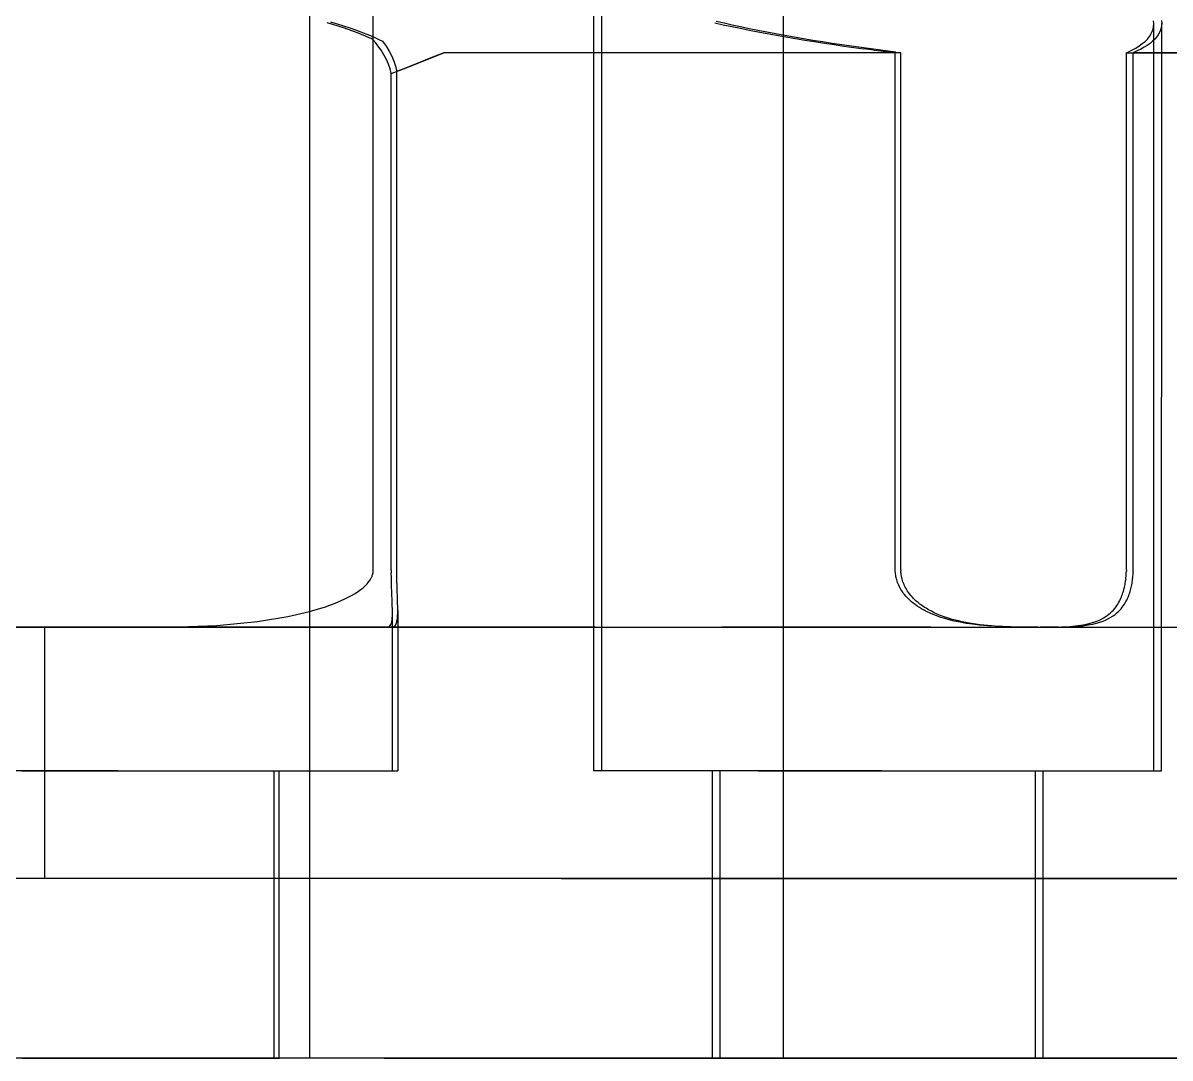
# Model space of a CAD drawing. Header units: millimetres. Extents: x -70 to 246, y -216 to 66.
# Drawn here: x 146.7 to 162.68, y -180 to -165.59 of the extents above; entities that cross this region are included whole.
import ezdxf

# ---------------------------------------------------------------- set-up
doc = ezdxf.new("R2010")
doc.units = ezdxf.units.MM
doc.layers.add('SIDE_YZ', color=7, linetype='Continuous')

msp = doc.modelspace()

# ---------------------------------------------------------------- linework, layer by layer
at = {"layer": 'SIDE_YZ'}
for p, q in [((150.701, -180), (150.701, -158)), ((157.299, -180), (157.299, -158)), ((151.585, -173.2), (151.585, -162.977)), ((154.656, -176), (154.656, -164.924)), ((154.767, -176), (154.766, -164.918)), ((151.021, -165.607), (150.943, -165.584)), ((150.989, -165.57), (151.082, -165.598)), ((151.096, -165.631), (151.021, -165.607)), ((151.082, -165.598), (151.171, -165.625)), ((151.168, -165.654), (151.096, -165.631)), ((151.236, -165.677), (151.168, -165.654)), ((151.171, -165.625), (151.256, -165.653)), ((151.302, -165.701), (151.236, -165.677)), ((151.256, -165.653), (151.336, -165.68)), ((151.336, -165.68), (151.411, -165.708)), ((156.344, -165.584), (156.46, -165.61)), ((156.471, -165.591), (156.359, -165.566)), ((156.46, -165.61), (156.578, -165.635)), ((156.585, -165.617), (156.471, -165.591)), ((156.578, -165.635), (156.698, -165.66)), ((156.701, -165.641), (156.585, -165.617)), ((156.698, -165.66), (156.821, -165.684)), ((156.821, -165.666), (156.701, -165.641)), ((156.942, -165.69), (156.821, -165.666)), ((156.821, -165.684), (156.946, -165.709)), ((157.065, -165.714), (156.942, -165.69)), ((162.435, -165.706), (162.447, -165.67)), ((162.447, -165.67), (162.454, -165.633)), ((162.455, -165.596), (162.452, -165.558)), ((162.454, -165.633), (162.455, -165.596)), ((162.455, -176), (162.455, -165.596)), ((162.55, -165.687), (162.536, -165.719)), ((162.559, -165.654), (162.55, -165.687)), ((162.565, -165.621), (162.559, -165.654)), ((162.562, -165.553), (162.566, -165.587)), ((162.565, -176), (162.566, -165.587)), ((162.566, -165.587), (162.565, -165.621)), ((151.364, -165.724), (151.302, -165.701)), ((151.422, -165.746), (151.364, -165.724)), ((151.411, -165.708), (151.482, -165.735)), ((151.477, -165.769), (151.422, -165.746)), ((151.528, -165.792), (151.477, -165.769)), ((151.482, -165.735), (151.547, -165.762)), ((151.554, -165.803), (151.528, -165.792)), ((151.547, -165.762), (151.608, -165.788)), ((151.579, -165.815), (151.554, -165.803)), ((151.616, -165.859), (151.579, -165.815)), ((151.608, -165.788), (151.663, -165.814)), ((151.663, -165.814), (151.714, -165.84)), ((151.714, -165.84), (151.763, -165.909)), ((156.946, -165.709), (157.073, -165.733)), ((157.191, -165.738), (157.065, -165.714)), ((157.073, -165.733), (157.201, -165.756)), ((157.318, -165.761), (157.191, -165.738)), ((157.201, -165.756), (157.332, -165.779)), ((157.447, -165.784), (157.318, -165.761)), ((157.332, -165.779), (157.464, -165.802)), ((157.577, -165.806), (157.447, -165.784)), ((157.464, -165.802), (157.597, -165.824)), ((157.709, -165.828), (157.577, -165.806)), ((157.597, -165.824), (157.732, -165.846)), ((157.842, -165.849), (157.709, -165.828)), ((157.732, -165.846), (157.868, -165.867)), ((157.976, -165.87), (157.842, -165.849)), ((162.296, -165.874), (162.334, -165.842)), ((162.334, -165.842), (162.367, -165.81)), ((162.367, -165.81), (162.395, -165.776)), ((162.395, -165.776), (162.417, -165.742)), ((162.439, -165.841), (162.404, -165.87)), ((162.417, -165.742), (162.435, -165.706)), ((162.47, -165.812), (162.439, -165.841)), ((162.496, -165.782), (162.47, -165.812)), ((162.518, -165.751), (162.496, -165.782)), ((162.536, -165.719), (162.518, -165.751)), ((151.65, -165.903), (151.616, -165.859)), ((151.695, -165.966), (151.65, -165.903)), ((151.734, -166.03), (151.695, -165.966)), ((151.763, -165.909), (151.806, -165.978)), ((151.806, -165.978), (151.843, -166.048)), ((152.569, -166), (152.386, -166.073)), ((152.406, -166.065), (152.569, -166)), ((158.855, -166), (152.569, -166)), ((158.933, -166), (152.569, -166)), ((157.868, -165.867), (158.004, -165.887)), ((158.111, -165.89), (157.976, -165.87)), ((158.004, -165.887), (158.141, -165.907)), ((158.246, -165.91), (158.111, -165.89)), ((158.141, -165.907), (158.279, -165.927)), ((158.382, -165.929), (158.246, -165.91)), ((158.279, -165.927), (158.417, -165.945)), ((158.518, -165.948), (158.382, -165.929)), ((158.555, -165.963), (158.417, -165.945)), ((158.655, -165.966), (158.518, -165.948)), ((158.555, -165.963), (158.655, -165.976)), ((158.791, -165.983), (158.655, -165.966)), ((158.655, -165.976), (158.755, -165.988)), ((158.755, -165.988), (158.855, -166)), ((158.862, -165.991), (158.791, -165.983)), ((158.855, -173.2), (158.855, -166)), ((158.862, -165.991), (158.933, -166)), ((158.933, -173.2), (158.933, -166)), ((162.074, -166), (162.114, -165.982)), ((162.074, -173.2), (162.074, -166)), ((162.074, -166), (170.723, -166)), ((162.114, -165.982), (162.152, -165.963)), ((162.152, -165.963), (162.205, -165.935)), ((162.225, -165.976), (162.17, -166)), ((170.818, -166), (162.17, -166)), ((162.17, -173.2), (162.17, -166)), ((162.205, -165.935), (162.253, -165.905)), ((162.275, -165.951), (162.225, -165.976)), ((162.253, -165.905), (162.296, -165.874)), ((162.322, -165.925), (162.275, -165.951)), ((162.365, -165.898), (162.322, -165.925)), ((162.404, -165.87), (162.365, -165.898)), ((151.768, -166.095), (151.734, -166.03)), ((151.797, -166.159), (151.768, -166.095)), ((151.819, -166.224), (151.797, -166.159)), ((151.843, -166.048), (151.873, -166.118)), ((151.873, -166.118), (151.896, -166.189)), ((152.203, -166.146), (152.02, -166.218)), ((152.078, -166.195), (152.242, -166.131)), ((152.386, -166.073), (152.203, -166.146)), ((152.242, -166.131), (152.406, -166.065)), ((151.836, -166.289), (151.819, -166.224)), ((151.836, -166.289), (152.02, -166.218)), ((151.836, -173.2), (151.836, -166.289)), ((151.896, -166.189), (151.913, -166.259)), ((151.913, -166.259), (152.078, -166.195)), ((151.913, -173.2), (151.913, -166.259)), ((151.585, -173.203), (151.585, -173.2)), ((151.836, -173.2), (151.836, -173.221)), ((151.913, -173.221), (151.913, -173.2)), ((158.855, -173.213), (158.855, -173.2)), ((158.933, -173.2), (158.934, -173.216)), ((162.074, -173.2), (162.074, -173.218)), ((162.17, -173.211), (162.17, -173.2)), ((151.524, -173.366), (151.532, -173.354)), ((151.532, -173.354), (151.54, -173.342)), ((151.54, -173.342), (151.546, -173.332)), ((151.546, -173.332), (151.551, -173.323)), ((151.551, -173.323), (151.556, -173.314)), ((151.556, -173.314), (151.56, -173.306)), ((151.56, -173.306), (151.563, -173.299)), ((151.563, -173.299), (151.567, -173.292)), ((151.567, -173.292), (151.569, -173.285)), ((151.569, -173.285), (151.571, -173.279)), ((151.571, -173.279), (151.573, -173.273)), ((151.573, -173.273), (151.575, -173.267)), ((151.575, -173.267), (151.577, -173.261)), ((151.577, -173.261), (151.578, -173.255)), ((151.578, -173.255), (151.58, -173.25)), ((151.58, -173.25), (151.581, -173.245)), ((151.581, -173.245), (151.582, -173.24)), ((151.582, -173.235), (151.583, -173.23)), ((151.582, -173.24), (151.582, -173.235)), ((151.583, -173.23), (151.584, -173.226)), ((151.584, -173.221), (151.585, -173.216)), ((151.584, -173.226), (151.584, -173.221)), ((151.585, -173.207), (151.585, -173.203)), ((151.585, -173.211), (151.585, -173.207)), ((151.585, -173.216), (151.585, -173.211)), ((151.836, -173.221), (151.836, -173.242)), ((151.836, -173.266), (151.836, -173.242)), ((151.837, -173.291), (151.836, -173.266)), ((151.837, -173.315), (151.837, -173.291)), ((151.837, -173.34), (151.837, -173.315)), ((151.838, -173.364), (151.837, -173.34)), ((151.913, -173.242), (151.913, -173.221)), ((151.913, -173.265), (151.913, -173.242)), ((151.914, -173.288), (151.913, -173.265)), ((151.914, -173.311), (151.914, -173.288)), ((151.914, -173.333), (151.914, -173.311)), ((151.915, -173.356), (151.914, -173.333)), ((151.915, -173.378), (151.915, -173.356)), ((158.856, -173.225), (158.855, -173.213)), ((158.857, -173.242), (158.856, -173.225)), ((158.859, -173.259), (158.857, -173.242)), ((158.861, -173.276), (158.859, -173.259)), ((158.864, -173.292), (158.861, -173.276)), ((158.867, -173.309), (158.864, -173.292)), ((158.871, -173.326), (158.867, -173.309)), ((158.876, -173.342), (158.871, -173.326)), ((158.881, -173.359), (158.876, -173.342)), ((158.887, -173.377), (158.881, -173.359)), ((158.934, -173.232), (158.934, -173.216)), ((158.936, -173.25), (158.934, -173.232)), ((158.938, -173.27), (158.936, -173.25)), ((158.941, -173.29), (158.938, -173.27)), ((158.945, -173.309), (158.941, -173.29)), ((158.95, -173.329), (158.945, -173.309)), ((158.956, -173.349), (158.95, -173.329)), ((158.962, -173.368), (158.956, -173.349)), ((162.062, -173.368), (162.064, -173.35)), ((162.067, -173.331), (162.064, -173.35)), ((162.067, -173.331), (162.069, -173.312)), ((162.069, -173.312), (162.07, -173.294)), ((162.07, -173.294), (162.072, -173.275)), ((162.072, -173.275), (162.073, -173.256)), ((162.073, -173.237), (162.074, -173.218)), ((162.073, -173.256), (162.073, -173.237)), ((162.157, -173.369), (162.16, -173.349)), ((162.16, -173.349), (162.162, -173.329)), ((162.162, -173.329), (162.165, -173.308)), ((162.165, -173.308), (162.166, -173.29)), ((162.166, -173.29), (162.167, -173.273)), ((162.167, -173.273), (162.168, -173.256)), ((162.168, -173.256), (162.169, -173.239)), ((162.169, -173.239), (162.17, -173.222)), ((162.17, -173.222), (162.17, -173.211)), ((151.331, -173.531), (151.38, -173.498)), ((151.38, -173.498), (151.416, -173.472)), ((151.416, -173.472), (151.443, -173.45)), ((151.443, -173.45), (151.466, -173.429)), ((151.466, -173.429), (151.485, -173.411)), ((151.485, -173.411), (151.5, -173.394)), ((151.5, -173.394), (151.513, -173.379)), ((151.513, -173.379), (151.524, -173.366)), ((151.838, -173.388), (151.838, -173.364)), ((151.839, -173.412), (151.838, -173.388)), ((151.84, -173.435), (151.839, -173.412)), ((151.84, -173.459), (151.84, -173.435)), ((151.841, -173.482), (151.84, -173.459)), ((151.842, -173.505), (151.841, -173.482)), ((151.843, -173.527), (151.842, -173.505)), ((151.916, -173.401), (151.915, -173.378)), ((151.916, -173.423), (151.916, -173.401)), ((151.917, -173.445), (151.916, -173.423)), ((151.917, -173.466), (151.917, -173.445)), ((151.918, -173.488), (151.917, -173.466)), ((151.919, -173.509), (151.918, -173.488)), ((151.919, -173.53), (151.919, -173.509)), ((158.895, -173.397), (158.887, -173.377)), ((158.904, -173.416), (158.895, -173.397)), ((158.913, -173.436), (158.904, -173.416)), ((158.923, -173.455), (158.913, -173.436)), ((158.934, -173.474), (158.923, -173.455)), ((158.946, -173.493), (158.934, -173.474)), ((158.959, -173.511), (158.946, -173.493)), ((158.972, -173.529), (158.959, -173.511)), ((158.969, -173.387), (158.962, -173.368)), ((158.977, -173.406), (158.969, -173.387)), ((158.985, -173.425), (158.977, -173.406)), ((158.995, -173.443), (158.985, -173.425)), ((159.005, -173.462), (158.995, -173.443)), ((159.015, -173.48), (159.005, -173.462)), ((159.027, -173.498), (159.015, -173.48)), ((159.04, -173.517), (159.027, -173.498)), ((159.056, -173.538), (159.04, -173.517)), ((162.02, -173.54), (162.027, -173.52)), ((162.027, -173.52), (162.033, -173.499)), ((162.033, -173.499), (162.039, -173.478)), ((162.039, -173.478), (162.044, -173.458)), ((162.044, -173.458), (162.048, -173.441)), ((162.048, -173.441), (162.052, -173.423)), ((162.052, -173.423), (162.056, -173.405)), ((162.056, -173.405), (162.059, -173.387)), ((162.059, -173.387), (162.062, -173.368)), ((162.121, -173.523), (162.126, -173.504)), ((162.126, -173.504), (162.132, -173.486)), ((162.132, -173.486), (162.137, -173.467)), ((162.137, -173.467), (162.142, -173.448)), ((162.142, -173.448), (162.146, -173.429)), ((162.146, -173.429), (162.15, -173.409)), ((162.15, -173.409), (162.154, -173.389)), ((162.154, -173.389), (162.157, -173.369)), ((150.918, -173.715), (151.076, -173.657)), ((151.076, -173.657), (151.189, -173.607)), ((151.189, -173.607), (151.271, -173.565)), ((151.271, -173.565), (151.331, -173.531)), ((151.844, -173.549), (151.843, -173.527)), ((151.845, -173.571), (151.844, -173.549)), ((151.846, -173.592), (151.845, -173.571)), ((151.846, -173.613), (151.846, -173.592)), ((151.847, -173.634), (151.846, -173.613)), ((151.848, -173.654), (151.847, -173.634)), ((151.849, -173.674), (151.848, -173.654)), ((151.849, -173.693), (151.849, -173.674)), ((151.92, -173.55), (151.919, -173.53)), ((151.921, -173.571), (151.92, -173.55)), ((151.921, -173.59), (151.921, -173.571)), ((151.922, -173.61), (151.921, -173.59)), ((151.923, -173.629), (151.922, -173.61)), ((151.923, -173.648), (151.923, -173.629)), ((151.924, -173.666), (151.923, -173.648)), ((151.924, -173.684), (151.924, -173.666)), ((158.986, -173.547), (158.972, -173.529)), ((159.002, -173.566), (158.986, -173.547)), ((159.021, -173.587), (159.002, -173.566)), ((159.041, -173.607), (159.021, -173.587)), ((159.061, -173.627), (159.041, -173.607)), ((159.073, -173.559), (159.056, -173.538)), ((159.083, -173.646), (159.061, -173.627)), ((159.09, -173.579), (159.073, -173.559)), ((159.105, -173.664), (159.083, -173.646)), ((159.109, -173.599), (159.09, -173.579)), ((159.131, -173.684), (159.105, -173.664)), ((159.128, -173.618), (159.109, -173.599)), ((159.148, -173.637), (159.128, -173.618)), ((159.172, -173.657), (159.148, -173.637)), ((159.199, -173.678), (159.172, -173.657)), ((159.227, -173.699), (159.199, -173.678)), ((161.941, -173.7), (161.954, -173.68)), ((161.954, -173.68), (161.967, -173.659)), ((161.967, -173.659), (161.979, -173.637)), ((161.979, -173.637), (161.989, -173.617)), ((161.989, -173.617), (161.997, -173.598)), ((161.997, -173.598), (162.005, -173.579)), ((162.005, -173.579), (162.013, -173.56)), ((162.013, -173.56), (162.02, -173.54)), ((162.046, -173.681), (162.059, -173.66)), ((162.059, -173.66), (162.069, -173.642)), ((162.069, -173.642), (162.08, -173.622)), ((162.08, -173.622), (162.089, -173.602)), ((162.089, -173.602), (162.098, -173.581)), ((162.098, -173.581), (162.107, -173.56)), ((162.107, -173.56), (162.114, -173.541)), ((162.114, -173.541), (162.121, -173.523)), ((150.393, -173.851), (150.698, -173.781)), ((150.698, -173.781), (150.918, -173.715)), ((151.85, -173.713), (151.849, -173.693)), ((151.851, -173.735), (151.85, -173.713)), ((151.851, -173.757), (151.851, -173.735)), ((151.851, -173.777), (151.851, -173.757)), ((151.852, -173.797), (151.851, -173.777)), ((151.851, -176), (151.852, -173.797)), ((151.851, -173.833), (151.851, -173.816)), ((151.851, -173.85), (151.851, -173.833)), ((151.851, -173.816), (151.852, -173.797)), ((151.923, -173.847), (151.924, -173.83)), ((151.925, -173.702), (151.924, -173.684)), ((151.924, -173.83), (151.925, -173.812)), ((151.925, -173.719), (151.925, -173.702)), ((151.925, -173.736), (151.925, -173.719)), ((151.925, -173.752), (151.925, -173.736)), ((151.925, -173.767), (151.925, -173.752)), ((151.925, -173.782), (151.925, -173.767)), ((151.925, -173.767), (151.925, -176)), ((151.925, -173.797), (151.925, -173.782)), ((151.925, -173.812), (151.925, -173.797)), ((159.161, -173.705), (159.131, -173.684)), ((159.191, -173.725), (159.161, -173.705)), ((159.223, -173.744), (159.191, -173.725)), ((159.259, -173.765), (159.223, -173.744)), ((159.256, -173.719), (159.227, -173.699)), ((159.285, -173.737), (159.256, -173.719)), ((159.3, -173.786), (159.259, -173.765)), ((159.319, -173.757), (159.285, -173.737)), ((159.342, -173.806), (159.3, -173.786)), ((159.358, -173.778), (159.319, -173.757)), ((159.385, -173.824), (159.342, -173.806)), ((159.398, -173.798), (159.358, -173.778)), ((159.434, -173.843), (159.385, -173.824)), ((159.439, -173.817), (159.398, -173.798)), ((159.485, -173.836), (159.439, -173.817)), ((159.537, -173.855), (159.485, -173.836)), ((161.78, -173.857), (161.808, -173.838)), ((161.808, -173.838), (161.832, -173.819)), ((161.832, -173.819), (161.853, -173.801)), ((161.853, -173.801), (161.874, -173.782)), ((161.874, -173.782), (161.893, -173.761)), ((161.89, -173.842), (161.917, -173.822)), ((161.893, -173.761), (161.912, -173.739)), ((161.912, -173.739), (161.928, -173.719)), ((161.917, -173.822), (161.941, -173.802)), ((161.928, -173.719), (161.941, -173.7)), ((161.941, -173.802), (161.963, -173.782)), ((161.963, -173.782), (161.983, -173.762)), ((161.983, -173.762), (162, -173.743)), ((162, -173.743), (162.016, -173.723)), ((162.016, -173.723), (162.031, -173.702)), ((162.031, -173.702), (162.046, -173.681)), ((148.744, -174), (149.407, -173.978)), ((149.407, -173.978), (149.974, -173.921)), ((149.974, -173.921), (150.393, -173.851)), ((151.77, -174), (151.784, -173.999)), ((151.784, -173.999), (151.796, -173.995)), ((151.796, -173.995), (151.807, -173.99)), ((151.807, -173.99), (151.815, -173.983)), ((151.815, -173.983), (151.822, -173.975)), ((151.822, -173.975), (151.829, -173.964)), ((151.829, -173.964), (151.834, -173.953)), ((151.832, -174), (151.847, -173.999)), ((151.834, -173.953), (151.838, -173.942)), ((151.838, -173.942), (151.841, -173.929)), ((151.841, -173.929), (151.844, -173.915)), ((151.844, -173.915), (151.847, -173.9)), ((151.847, -173.9), (151.848, -173.883)), ((151.847, -173.999), (151.861, -173.995)), ((151.848, -173.883), (151.85, -173.866)), ((151.85, -173.866), (151.851, -173.85)), ((151.861, -173.995), (151.872, -173.99)), ((151.872, -173.99), (151.881, -173.984)), ((151.881, -173.984), (151.889, -173.975)), ((151.889, -173.975), (151.897, -173.965)), ((151.897, -173.965), (151.903, -173.953)), ((151.903, -173.953), (151.908, -173.94)), ((151.908, -173.94), (151.912, -173.927)), ((151.912, -173.927), (151.915, -173.913)), ((151.915, -173.913), (151.918, -173.897)), ((151.918, -173.897), (151.92, -173.88)), ((151.92, -173.88), (151.922, -173.863)), ((151.922, -173.863), (151.923, -173.847)), ((159.489, -173.863), (159.434, -173.843)), ((159.545, -173.88), (159.489, -173.863)), ((159.59, -173.873), (159.537, -173.855)), ((159.607, -173.898), (159.545, -173.88)), ((159.65, -173.891), (159.59, -173.873)), ((159.678, -173.915), (159.607, -173.898)), ((159.717, -173.909), (159.65, -173.891)), ((159.757, -173.932), (159.678, -173.915)), ((159.785, -173.924), (159.717, -173.909)), ((159.845, -173.947), (159.757, -173.932)), ((159.861, -173.939), (159.785, -173.924)), ((159.933, -173.96), (159.845, -173.947)), ((159.946, -173.953), (159.861, -173.939)), ((160.03, -173.971), (159.933, -173.96)), ((160.04, -173.966), (159.946, -173.953)), ((160.138, -173.981), (160.03, -173.971)), ((160.144, -173.977), (160.04, -173.966)), ((160.245, -173.988), (160.138, -173.981)), ((160.247, -173.985), (160.144, -173.977)), ((160.351, -173.993), (160.245, -173.988)), ((160.35, -173.991), (160.247, -173.985)), ((160.463, -173.995), (160.35, -173.991)), ((160.467, -173.996), (160.351, -173.993)), ((160.586, -173.998), (160.463, -173.995)), ((160.594, -173.999), (160.467, -173.996)), ((160.707, -174), (160.586, -173.998)), ((160.718, -174), (160.594, -173.999)), ((160.826, -174), (160.707, -174)), ((160.962, -174), (161.073, -173.999)), ((160.997, -174), (161.113, -173.999)), ((161.073, -173.999), (161.17, -173.997)), ((161.113, -173.999), (161.214, -173.997)), ((161.17, -173.997), (161.252, -173.993)), ((161.214, -173.997), (161.302, -173.993)), ((161.252, -173.993), (161.328, -173.987)), ((161.302, -173.993), (161.388, -173.987)), ((161.328, -173.987), (161.403, -173.978)), ((161.388, -173.987), (161.47, -173.979)), ((161.403, -173.978), (161.474, -173.967)), ((161.47, -173.979), (161.542, -173.969)), ((161.474, -173.967), (161.536, -173.955)), ((161.536, -173.955), (161.59, -173.941)), ((161.542, -173.969), (161.605, -173.957)), ((161.59, -173.941), (161.637, -173.926)), ((161.605, -173.957), (161.659, -173.944)), ((161.637, -173.926), (161.678, -173.91)), ((161.659, -173.944), (161.706, -173.93)), ((161.678, -173.91), (161.717, -173.892)), ((161.706, -173.93), (161.751, -173.914)), ((161.717, -173.892), (161.75, -173.875)), ((161.75, -173.875), (161.78, -173.857)), ((161.751, -173.914), (161.791, -173.897)), ((161.791, -173.897), (161.825, -173.881)), ((161.825, -173.881), (161.858, -173.862)), ((161.858, -173.862), (161.89, -173.842)), ((114, -174), (180, -174)), ((134.501, -174), (148.744, -174)), ((148.744, -174), (145.994, -174)), ((146.767, -174), (146.573, -174)), ((146.593, -174), (146.739, -174)), ((146.672, -174), (146.818, -174)), ((146.739, -174), (146.886, -174)), ((146.972, -174), (146.767, -174)), ((146.818, -174), (146.966, -174)), ((146.886, -174), (147.035, -174)), ((146.966, -174), (147.116, -174)), ((147.188, -174), (146.972, -174)), ((147.059, -174), (147.007, -174)), ((147.007, -174), (147.007, -177.5)), ((147.035, -174), (147.186, -174)), ((147.163, -174), (147.059, -174)), ((147.116, -174), (147.267, -174)), ((147.319, -174), (147.163, -174)), ((147.337, -174), (147.186, -174)), ((147.415, -174), (147.188, -174)), ((147.267, -174), (147.419, -174)), ((147.527, -174), (147.319, -174)), ((147.49, -174), (147.337, -174)), ((147.652, -174), (147.415, -174)), ((147.419, -174), (147.572, -174)), ((147.644, -174), (147.49, -174)), ((147.786, -174), (147.527, -174)), ((147.572, -174), (147.726, -174)), ((147.797, -174), (147.644, -174)), ((147.9, -174), (147.652, -174)), ((147.726, -174), (147.881, -174)), ((148.096, -174), (147.786, -174)), ((147.952, -174), (147.797, -174)), ((147.881, -174), (148.036, -174)), ((147.9, -174), (148.157, -174)), ((148.104, -174), (147.952, -174)), ((148.036, -174), (148.19, -174)), ((148.457, -174), (148.096, -174)), ((148.256, -174), (148.104, -174)), ((148.157, -174), (148.423, -174)), ((148.19, -174), (148.345, -174)), ((148.407, -174), (148.256, -174)), ((148.345, -174), (148.499, -174)), ((148.558, -174), (148.407, -174)), ((148.423, -174), (148.698, -174)), ((148.867, -174), (148.457, -174)), ((148.499, -174), (148.652, -174)), ((148.708, -174), (148.558, -174)), ((148.652, -174), (148.804, -174)), ((148.698, -174), (148.981, -174)), ((148.856, -174), (148.708, -174)), ((148.804, -174), (148.955, -174)), ((149.004, -174), (148.856, -174)), ((149.327, -174), (148.867, -174)), ((148.955, -174), (149.104, -174)), ((148.981, -174), (149.272, -174)), ((149.149, -174), (149.004, -174)), ((149.104, -174), (149.252, -174)), ((149.293, -174), (149.149, -174)), ((149.252, -174), (149.398, -174)), ((149.272, -174), (149.571, -174)), ((149.435, -174), (149.293, -174)), ((149.835, -174), (149.327, -174)), ((149.398, -174), (149.542, -174)), ((149.575, -174), (149.435, -174)), ((149.542, -174), (149.683, -174)), ((149.571, -174), (149.877, -174)), ((149.712, -174), (149.575, -174)), ((149.683, -174), (149.822, -174)), ((149.846, -174), (149.712, -174)), ((149.822, -174), (149.958, -174)), ((150.391, -174), (149.835, -174)), ((149.978, -174), (149.846, -174)), ((149.877, -174), (150.189, -174)), ((149.958, -174), (150.091, -174)), ((150.106, -174), (149.978, -174)), ((150.091, -174), (150.22, -174)), ((150.231, -174), (150.106, -174)), ((150.189, -174), (150.508, -174)), ((150.22, -174), (150.346, -174)), ((150.353, -174), (150.231, -174)), ((150.346, -174), (150.469, -174)), ((150.471, -174), (150.353, -174)), ((150.994, -174), (150.391, -174)), ((150.469, -174), (150.587, -174)), ((150.585, -174), (150.471, -174)), ((150.508, -174), (150.832, -174)), ((150.695, -174), (150.585, -174)), ((150.587, -174), (150.702, -174)), ((150.801, -174), (150.695, -174)), ((150.702, -174), (150.812, -174)), ((150.903, -174), (150.801, -174)), ((150.812, -174), (150.918, -174)), ((150.832, -174), (151.161, -174)), ((151, -174), (150.903, -174)), ((150.918, -174), (151.02, -174)), ((151.642, -174), (150.994, -174)), ((151.093, -174), (151, -174)), ((151.02, -174), (151.117, -174)), ((151.181, -174), (151.093, -174)), ((151.117, -174), (151.208, -174)), ((151.161, -174), (151.494, -174)), ((151.263, -174), (151.181, -174)), ((151.208, -174), (151.295, -174)), ((151.341, -174), (151.263, -174)), ((151.295, -174), (151.377, -174)), ((151.414, -174), (151.341, -174)), ((151.377, -174), (151.454, -174)), ((151.481, -174), (151.414, -174)), ((151.454, -174), (151.525, -174)), ((151.543, -174), (151.481, -174)), ((151.494, -174), (151.831, -174)), ((151.525, -174), (151.59, -174)), ((151.6, -174), (151.543, -174)), ((151.59, -174), (151.65, -174)), ((151.651, -174), (151.6, -174)), ((152.336, -174), (151.642, -174)), ((151.65, -174), (151.704, -174)), ((151.696, -174), (151.651, -174)), ((151.736, -174), (151.696, -174)), ((151.704, -174), (151.753, -174)), ((151.77, -174), (151.736, -174)), ((151.753, -174), (151.795, -174)), ((151.77, -174), (160.839, -174)), ((151.795, -174), (151.832, -174)), ((151.831, -174), (152.172, -174)), ((151.832, -174), (160.826, -174)), ((152.172, -174), (152.516, -174)), ((153.073, -174), (152.336, -174)), ((152.516, -174), (152.862, -174)), ((152.862, -174), (153.21, -174)), ((153.853, -174), (153.073, -174)), ((153.21, -174), (153.559, -174)), ((153.559, -174), (153.909, -174)), ((154.674, -174), (153.853, -174)), ((153.909, -174), (154.258, -174)), ((154.608, -174), (154.258, -174)), ((154.608, -174), (154.956, -174)), ((154.674, -174), (155.535, -174)), ((154.956, -174), (155.304, -174)), ((155.304, -174), (155.648, -174)), ((155.535, -174), (156.435, -174)), ((155.648, -174), (155.991, -174)), ((155.991, -174), (156.33, -174)), ((156.33, -174), (156.666, -174)), ((157.372, -174), (156.435, -174)), ((156.666, -174), (156.997, -174)), ((156.997, -174), (157.323, -174)), ((157.323, -174), (157.645, -174)), ((158.345, -174), (157.372, -174)), ((157.645, -174), (157.96, -174)), ((157.96, -174), (158.27, -174)), ((158.27, -174), (158.572, -174)), ((159.352, -174), (158.345, -174)), ((158.572, -174), (158.867, -174)), ((158.867, -174), (159.155, -174)), ((159.155, -174), (159.435, -174)), ((159.352, -174), (160.391, -174)), ((159.435, -174), (159.705, -174)), ((159.705, -174), (159.967, -174)), ((159.967, -174), (160.22, -174)), ((160.22, -174), (160.462, -174)), ((160.391, -174), (161.462, -174)), ((160.462, -174), (160.695, -174)), ((160.695, -174), (160.916, -174)), ((160.839, -174), (160.718, -174)), ((160.826, -174), (160.884, -174)), ((160.839, -174), (160.88, -174)), ((160.922, -174), (160.88, -174)), ((160.884, -174), (160.941, -174)), ((161.127, -174), (160.916, -174)), ((160.962, -174), (160.922, -174)), ((160.941, -174), (160.997, -174)), ((160.962, -174), (171.879, -174)), ((160.997, -174), (171.954, -174)), ((161.127, -174), (161.327, -174)), ((161.327, -174), (161.515, -174)), ((161.462, -174), (162.562, -174)), ((161.515, -174), (161.691, -174)), ((161.691, -174), (161.855, -174)), ((161.855, -174), (162.006, -174)), ((162.006, -174), (170.831, -174)), ((162.006, -174), (170.844, -174)), ((162.562, -174), (163.69, -174)), ((146.732, -176), (146.585, -176)), ((146.805, -176), (146.659, -176)), ((146.688, -176), (146.763, -176)), ((146.688, -176), (146.761, -176)), ((146.88, -176), (146.732, -176)), ((146.761, -176), (146.836, -176)), ((146.763, -176), (146.84, -176)), ((146.954, -176), (146.805, -176)), ((146.836, -176), (146.913, -176)), ((146.84, -176), (146.918, -176)), ((147.03, -176), (146.88, -176)), ((146.913, -176), (146.992, -176)), ((146.918, -176), (146.998, -176)), ((147.104, -176), (146.954, -176)), ((146.992, -176), (147.072, -176)), ((146.998, -176), (147.08, -176)), ((147.181, -176), (147.03, -176)), ((147.072, -176), (147.154, -176)), ((147.08, -176), (147.163, -176)), ((147.255, -176), (147.104, -176)), ((147.154, -176), (147.237, -176)), ((147.163, -176), (147.248, -176)), ((147.334, -176), (147.181, -176)), ((147.237, -176), (147.322, -176)), ((147.248, -176), (147.333, -176)), ((147.408, -176), (147.255, -176)), ((147.322, -176), (147.407, -176)), ((147.333, -176), (147.42, -176)), ((147.487, -176), (147.334, -176)), ((147.407, -176), (147.494, -176)), ((147.561, -176), (147.408, -176)), ((147.42, -176), (147.507, -176)), ((147.642, -176), (147.487, -176)), ((147.494, -176), (147.581, -176)), ((147.507, -176), (147.595, -176)), ((147.715, -176), (147.561, -176)), ((147.581, -176), (147.669, -176)), ((147.595, -176), (147.684, -176)), ((147.797, -176), (147.642, -176)), ((147.669, -176), (147.758, -176)), ((147.684, -176), (147.773, -176)), ((147.87, -176), (147.715, -176)), ((147.758, -176), (147.847, -176)), ((147.773, -176), (147.862, -176)), ((147.952, -176), (147.797, -176)), ((147.847, -176), (147.936, -176)), ((147.862, -176), (147.952, -176)), ((148.025, -176), (147.87, -176)), ((147.936, -176), (148.025, -176)), ((147.952, -176), (148.107, -176)), ((147.952, -176), (148.041, -176)), ((148.025, -176), (148.18, -176)), ((148.025, -176), (148.115, -176)), ((148.041, -176), (148.13, -176)), ((148.107, -176), (148.261, -176)), ((148.115, -176), (148.204, -176)), ((148.13, -176), (148.219, -176)), ((148.18, -176), (148.335, -176)), ((148.204, -176), (148.293, -176)), ((148.219, -176), (148.308, -176)), ((148.261, -176), (148.416, -176)), ((148.293, -176), (148.382, -176)), ((148.308, -176), (148.396, -176)), ((148.335, -176), (148.489, -176)), ((148.382, -176), (148.47, -176)), ((148.396, -176), (148.483, -176)), ((148.416, -176), (148.569, -176)), ((148.47, -176), (148.557, -176)), ((148.483, -176), (148.57, -176)), ((148.489, -176), (148.643, -176)), ((148.557, -176), (148.644, -176)), ((148.569, -176), (148.722, -176)), ((148.57, -176), (148.655, -176)), ((148.643, -176), (148.796, -176)), ((148.644, -176), (148.729, -176)), ((148.655, -176), (148.74, -176)), ((148.722, -176), (148.873, -176)), ((148.729, -176), (148.814, -176)), ((148.74, -176), (148.823, -176)), ((148.796, -176), (148.947, -176)), ((148.814, -176), (148.897, -176)), ((148.823, -176), (148.905, -176)), ((148.873, -176), (149.023, -176)), ((148.897, -176), (148.978, -176)), ((148.905, -176), (148.985, -176)), ((148.947, -176), (149.097, -176)), ((148.978, -176), (149.059, -176)), ((148.985, -176), (149.064, -176)), ((149.023, -176), (149.172, -176)), ((149.059, -176), (149.137, -176)), ((149.064, -176), (149.141, -176)), ((149.097, -176), (149.245, -176)), ((149.137, -176), (149.214, -176)), ((149.141, -176), (149.216, -176)), ((149.172, -176), (149.318, -176)), ((149.214, -176), (149.289, -176)), ((149.216, -176), (149.289, -176)), ((149.245, -176), (149.392, -176)), ((149.289, -176), (149.359, -176)), ((149.289, -176), (149.362, -176)), ((149.318, -176), (149.462, -176)), ((149.359, -176), (149.428, -176)), ((149.362, -176), (149.433, -176)), ((149.392, -176), (149.536, -176)), ((149.428, -176), (149.494, -176)), ((149.433, -176), (149.502, -176)), ((149.462, -176), (149.604, -176)), ((149.494, -176), (149.558, -176)), ((149.502, -176), (149.568, -176)), ((149.536, -176), (149.677, -176)), ((149.558, -176), (149.62, -176)), ((149.568, -176), (149.632, -176)), ((149.604, -176), (149.743, -176)), ((149.62, -176), (149.678, -176)), ((149.632, -176), (149.693, -176)), ((149.677, -176), (149.817, -176)), ((149.678, -176), (149.734, -176)), ((149.693, -176), (149.752, -176)), ((149.734, -176), (149.788, -176)), ((149.743, -176), (149.879, -176)), ((149.752, -176), (149.808, -176)), ((149.788, -176), (149.838, -176)), ((149.808, -176), (149.861, -176)), ((149.817, -176), (149.953, -176)), ((149.838, -176), (149.885, -176)), ((149.861, -176), (149.912, -176)), ((149.879, -176), (150.012, -176)), ((149.885, -176), (149.929, -176)), ((149.912, -176), (149.959, -176)), ((149.929, -176), (149.97, -176)), ((149.953, -176), (150.086, -176)), ((149.959, -176), (150.003, -176)), ((149.97, -176), (150.008, -176)), ((150.003, -176), (150.044, -176)), ((150.008, -176), (150.043, -176)), ((150.012, -176), (150.142, -176)), ((150.043, -176), (150.074, -176)), ((150.044, -176), (150.082, -176)), ((150.074, -176), (150.102, -176)), ((150.082, -176), (150.117, -176)), ((150.086, -176), (150.216, -176)), ((150.102, -176), (150.127, -176)), ((150.117, -176), (150.148, -176)), ((150.127, -176), (150.148, -176)), ((150.142, -176), (150.269, -176)), ((150.148, -176), (150.166, -176)), ((150.148, -176), (150.176, -176)), ((150.166, -176), (150.18, -176)), ((150.176, -176), (150.201, -176)), ((150.18, -176), (150.191, -176)), ((150.191, -176), (150.198, -176)), ((150.198, -176), (150.201, -176)), ((150.201, -176), (150.201, -180)), ((150.201, -176), (150.222, -176)), ((150.216, -176), (150.343, -176)), ((150.222, -176), (150.239, -176)), ((150.239, -176), (150.254, -176)), ((150.254, -176), (150.264, -176)), ((150.264, -176), (150.271, -176)), ((150.269, -176), (150.392, -176)), ((150.271, -176), (150.275, -176)), ((150.275, -180), (150.275, -176)), ((150.343, -176), (150.466, -176)), ((150.392, -176), (150.511, -176)), ((150.466, -176), (150.585, -176)), ((150.511, -176), (150.626, -176)), ((150.585, -176), (150.7, -176)), ((150.626, -176), (150.737, -176)), ((150.7, -176), (150.81, -176)), ((150.737, -176), (150.843, -176)), ((150.81, -176), (150.917, -176)), ((150.843, -176), (150.945, -176)), ((150.917, -176), (151.018, -176)), ((150.945, -176), (151.042, -176)), ((151.018, -176), (151.115, -176)), ((151.042, -176), (151.134, -176)), ((151.115, -176), (151.208, -176)), ((151.134, -176), (151.221, -176)), ((151.208, -176), (151.295, -176)), ((151.221, -176), (151.303, -176)), ((151.295, -176), (151.377, -176)), ((151.303, -176), (151.38, -176)), ((151.377, -176), (151.453, -176)), ((151.38, -176), (151.451, -176)), ((151.451, -176), (151.517, -176)), ((151.453, -176), (151.525, -176)), ((151.517, -176), (151.577, -176)), ((151.525, -176), (151.59, -176)), ((151.577, -176), (151.631, -176)), ((151.59, -176), (151.65, -176)), ((151.631, -176), (151.679, -176)), ((151.65, -176), (151.705, -176)), ((151.679, -176), (151.722, -176)), ((151.705, -176), (151.753, -176)), ((151.722, -176), (151.759, -176)), ((151.753, -176), (151.796, -176)), ((151.759, -176), (151.789, -176)), ((151.789, -176), (151.814, -176)), ((151.796, -176), (151.832, -176)), ((151.814, -176), (151.832, -176)), ((151.832, -176), (151.845, -176)), ((151.832, -176), (151.863, -176)), ((151.845, -176), (151.851, -176)), ((151.863, -176), (151.888, -176)), ((151.888, -176), (151.906, -176)), ((151.906, -176), (151.918, -176)), ((151.918, -176), (151.925, -176)), ((154.662, -176), (154.656, -176)), ((154.675, -176), (154.662, -176)), ((154.693, -176), (154.675, -176)), ((154.718, -176), (154.693, -176)), ((154.748, -176), (154.718, -176)), ((154.785, -176), (154.748, -176)), ((154.773, -176), (154.767, -176)), ((154.785, -176), (154.773, -176)), ((154.828, -176), (154.785, -176)), ((154.803, -176), (154.785, -176)), ((154.828, -176), (154.803, -176)), ((154.876, -176), (154.828, -176)), ((154.859, -176), (154.828, -176)), ((154.895, -176), (154.859, -176)), ((154.93, -176), (154.876, -176)), ((154.938, -176), (154.895, -176)), ((154.99, -176), (154.93, -176)), ((154.986, -176), (154.938, -176)), ((155.041, -176), (154.986, -176)), ((155.056, -176), (154.99, -176)), ((155.101, -176), (155.041, -176)), ((155.127, -176), (155.056, -176)), ((155.167, -176), (155.101, -176)), ((155.204, -176), (155.127, -176)), ((155.238, -176), (155.167, -176)), ((155.286, -176), (155.204, -176)), ((155.314, -176), (155.238, -176)), ((155.373, -176), (155.286, -176)), ((155.396, -176), (155.314, -176)), ((155.465, -176), (155.373, -176)), ((155.483, -176), (155.396, -176)), ((155.562, -176), (155.465, -176)), ((155.576, -176), (155.483, -176)), ((155.664, -176), (155.562, -176)), ((155.673, -176), (155.576, -176)), ((155.77, -176), (155.664, -176)), ((155.774, -176), (155.673, -176)), ((155.881, -176), (155.77, -176)), ((155.881, -176), (155.774, -176)), ((155.996, -176), (155.881, -176)), ((155.991, -176), (155.881, -176)), ((156.106, -176), (155.991, -176)), ((156.115, -176), (155.996, -176)), ((156.225, -176), (156.106, -176)), ((156.238, -176), (156.115, -176)), ((156.348, -176), (156.225, -176)), ((156.365, -176), (156.238, -176)), ((156.309, -176), (156.306, -176)), ((156.306, -176), (156.306, -180)), ((156.317, -176), (156.309, -176)), ((156.327, -176), (156.317, -176)), ((156.341, -176), (156.327, -176)), ((156.359, -176), (156.341, -176)), ((156.475, -176), (156.348, -176)), ((156.38, -176), (156.359, -176)), ((156.495, -176), (156.365, -176)), ((156.405, -176), (156.38, -176)), ((156.433, -176), (156.405, -176)), ((156.416, -180), (156.416, -176)), ((156.42, -176), (156.416, -176)), ((156.427, -176), (156.42, -176)), ((156.437, -176), (156.427, -176)), ((156.464, -176), (156.433, -176)), ((156.452, -176), (156.437, -176)), ((156.469, -176), (156.452, -176)), ((156.499, -176), (156.464, -176)), ((156.49, -176), (156.469, -176)), ((156.605, -176), (156.475, -176)), ((156.515, -176), (156.49, -176)), ((156.628, -176), (156.495, -176)), ((156.537, -176), (156.499, -176)), ((156.543, -176), (156.515, -176)), ((156.578, -176), (156.537, -176)), ((156.574, -176), (156.543, -176)), ((156.609, -176), (156.574, -176)), ((156.622, -176), (156.578, -176)), ((156.738, -176), (156.605, -176)), ((156.647, -176), (156.609, -176)), ((156.669, -176), (156.622, -176)), ((156.764, -176), (156.628, -176)), ((156.688, -176), (156.647, -176)), ((156.719, -176), (156.669, -176)), ((156.732, -176), (156.688, -176)), ((156.773, -176), (156.719, -176)), ((156.78, -176), (156.732, -176)), ((156.874, -176), (156.738, -176)), ((156.903, -176), (156.764, -176)), ((156.829, -176), (156.773, -176)), ((156.83, -176), (156.78, -176)), ((156.887, -176), (156.829, -176)), ((156.883, -176), (156.83, -176)), ((157.014, -176), (156.874, -176)), ((156.939, -176), (156.883, -176)), ((156.949, -176), (156.887, -176)), ((157.045, -176), (156.903, -176)), ((156.998, -176), (156.939, -176)), ((156.949, -176), (157.013, -176)), ((157.059, -176), (156.998, -176)), ((157.013, -176), (157.079, -176)), ((157.155, -176), (157.014, -176)), ((157.189, -176), (157.045, -176)), ((157.059, -176), (157.123, -176)), ((157.079, -176), (157.148, -176)), ((157.123, -176), (157.189, -176)), ((157.148, -176), (157.218, -176)), ((157.3, -176), (157.155, -176)), ((157.336, -176), (157.189, -176)), ((157.189, -176), (157.258, -176)), ((157.218, -176), (157.291, -176)), ((157.258, -176), (157.329, -176)), ((157.291, -176), (157.366, -176)), ((157.446, -176), (157.3, -176)), ((157.329, -176), (157.402, -176)), ((157.484, -176), (157.336, -176)), ((157.366, -176), (157.443, -176)), ((157.402, -176), (157.477, -176)), ((157.443, -176), (157.522, -176)), ((157.594, -176), (157.446, -176)), ((157.477, -176), (157.554, -176)), ((157.634, -176), (157.484, -176)), ((157.522, -176), (157.602, -176)), ((157.554, -176), (157.632, -176)), ((157.744, -176), (157.594, -176)), ((157.602, -176), (157.684, -176)), ((157.632, -176), (157.713, -176)), ((157.785, -176), (157.634, -176)), ((157.684, -176), (157.767, -176)), ((157.713, -176), (157.794, -176)), ((157.895, -176), (157.744, -176)), ((157.767, -176), (157.852, -176)), ((157.938, -176), (157.785, -176)), ((157.794, -176), (157.878, -176)), ((157.852, -176), (157.937, -176)), ((157.878, -176), (157.962, -176)), ((158.048, -176), (157.895, -176)), ((157.937, -176), (158.024, -176)), ((158.091, -176), (157.938, -176)), ((157.962, -176), (158.047, -176)), ((158.024, -176), (158.111, -176)), ((158.047, -176), (158.134, -176)), ((158.202, -176), (158.048, -176)), ((158.246, -176), (158.091, -176)), ((158.111, -176), (158.199, -176)), ((158.134, -176), (158.221, -176)), ((158.199, -176), (158.288, -176)), ((158.356, -176), (158.202, -176)), ((158.221, -176), (158.309, -176)), ((158.4, -176), (158.246, -176)), ((158.288, -176), (158.377, -176)), ((158.309, -176), (158.398, -176)), ((158.511, -176), (158.356, -176)), ((158.377, -176), (158.466, -176)), ((158.398, -176), (158.487, -176)), ((158.555, -176), (158.4, -176)), ((158.466, -176), (158.555, -176)), ((158.487, -176), (158.576, -176)), ((158.666, -176), (158.511, -176)), ((158.555, -176), (158.71, -176)), ((158.555, -176), (158.645, -176)), ((158.576, -176), (158.666, -176)), ((158.645, -176), (158.734, -176)), ((158.666, -176), (158.821, -176)), ((158.666, -176), (158.755, -176)), ((158.71, -176), (158.865, -176)), ((158.734, -176), (158.823, -176)), ((158.755, -176), (158.845, -176)), ((158.821, -176), (158.976, -176)), ((158.823, -176), (158.912, -176)), ((158.845, -176), (158.934, -176)), ((158.865, -176), (159.02, -176)), ((158.912, -176), (159, -176)), ((158.934, -176), (159.022, -176)), ((158.976, -176), (159.13, -176)), ((159, -176), (159.087, -176)), ((159.02, -176), (159.173, -176)), ((159.022, -176), (159.11, -176)), ((159.087, -176), (159.174, -176)), ((159.11, -176), (159.198, -176)), ((159.13, -176), (159.283, -176)), ((159.173, -176), (159.326, -176)), ((159.174, -176), (159.259, -176)), ((159.198, -176), (159.284, -176)), ((159.259, -176), (159.344, -176)), ((159.283, -176), (159.436, -176)), ((159.284, -176), (159.37, -176)), ((159.326, -176), (159.477, -176)), ((159.344, -176), (159.427, -176)), ((159.37, -176), (159.454, -176)), ((159.427, -176), (159.509, -176)), ((159.436, -176), (159.587, -176)), ((159.454, -176), (159.537, -176)), ((159.477, -176), (159.627, -176)), ((159.509, -176), (159.589, -176)), ((159.537, -176), (159.619, -176)), ((159.587, -176), (159.737, -176)), ((159.589, -176), (159.667, -176)), ((159.619, -176), (159.699, -176)), ((159.627, -176), (159.775, -176)), ((159.667, -176), (159.744, -176)), ((159.699, -176), (159.778, -176)), ((159.737, -176), (159.886, -176)), ((159.744, -176), (159.819, -176)), ((159.775, -176), (159.922, -176)), ((159.778, -176), (159.855, -176)), ((159.819, -176), (159.892, -176)), ((159.855, -176), (159.93, -176)), ((159.886, -176), (160.032, -176)), ((159.892, -176), (159.963, -176)), ((159.922, -176), (160.066, -176)), ((159.93, -176), (160.003, -176)), ((159.963, -176), (160.032, -176)), ((160.003, -176), (160.074, -176)), ((160.032, -176), (160.176, -176)), ((160.032, -176), (160.098, -176)), ((160.066, -176), (160.208, -176)), ((160.074, -176), (160.142, -176)), ((160.098, -176), (160.162, -176)), ((160.142, -176), (160.209, -176)), ((160.162, -176), (160.223, -176)), ((160.176, -176), (160.318, -176)), ((160.208, -176), (160.347, -176)), ((160.209, -176), (160.272, -176)), ((160.223, -176), (160.282, -176)), ((160.272, -176), (160.334, -176)), ((160.282, -176), (160.338, -176)), ((160.318, -176), (160.457, -176)), ((160.334, -176), (160.393, -176)), ((160.338, -176), (160.391, -176)), ((160.347, -176), (160.483, -176)), ((160.391, -176), (160.442, -176)), ((160.393, -176), (160.449, -176)), ((160.442, -176), (160.489, -176)), ((160.449, -176), (160.502, -176)), ((160.457, -176), (160.593, -176)), ((160.483, -176), (160.616, -176)), ((160.489, -176), (160.533, -176)), ((160.502, -176), (160.552, -176)), ((160.533, -176), (160.574, -176)), ((160.552, -176), (160.599, -176)), ((160.574, -176), (160.612, -176)), ((160.593, -176), (160.727, -176)), ((160.599, -176), (160.643, -176)), ((160.612, -176), (160.647, -176)), ((160.616, -176), (160.746, -176)), ((160.643, -176), (160.685, -176)), ((160.647, -176), (160.678, -176)), ((160.678, -176), (160.706, -176)), ((160.685, -176), (160.722, -176)), ((160.706, -176), (160.731, -176)), ((160.722, -176), (160.757, -176)), ((160.727, -176), (160.857, -176)), ((160.731, -176), (160.752, -176)), ((160.746, -176), (160.873, -176)), ((160.752, -176), (160.769, -176)), ((160.757, -176), (160.788, -176)), ((160.769, -176), (160.784, -176)), ((160.784, -176), (160.794, -176)), ((160.788, -176), (160.816, -176)), ((160.794, -176), (160.801, -176)), ((160.801, -176), (160.805, -176)), ((160.805, -176), (160.805, -180)), ((160.816, -176), (160.841, -176)), ((160.841, -176), (160.862, -176)), ((160.857, -176), (160.983, -176)), ((160.862, -176), (160.88, -176)), ((160.873, -176), (160.996, -176)), ((160.88, -176), (160.894, -176)), ((160.894, -176), (160.905, -176)), ((160.905, -176), (160.912, -176)), ((160.912, -176), (160.915, -176)), ((160.915, -180), (160.915, -176)), ((160.983, -176), (161.106, -176)), ((160.996, -176), (161.115, -176)), ((161.106, -176), (161.225, -176)), ((161.115, -176), (161.23, -176)), ((161.225, -176), (161.34, -176)), ((161.23, -176), (161.34, -176)), ((161.34, -176), (161.447, -176)), ((161.34, -176), (161.451, -176)), ((161.447, -176), (161.549, -176)), ((161.451, -176), (161.557, -176)), ((161.549, -176), (161.646, -176)), ((161.557, -176), (161.659, -176)), ((161.646, -176), (161.738, -176)), ((161.659, -176), (161.756, -176)), ((161.738, -176), (161.825, -176)), ((161.756, -176), (161.848, -176)), ((161.825, -176), (161.907, -176)), ((161.848, -176), (161.935, -176)), ((161.907, -176), (161.983, -176)), ((161.935, -176), (162.017, -176)), ((161.983, -176), (162.055, -176)), ((162.017, -176), (162.094, -176)), ((162.055, -176), (162.12, -176)), ((162.094, -176), (162.165, -176)), ((162.12, -176), (162.18, -176)), ((162.165, -176), (162.231, -176)), ((162.18, -176), (162.235, -176)), ((162.231, -176), (162.291, -176)), ((162.235, -176), (162.283, -176)), ((162.283, -176), (162.326, -176)), ((162.291, -176), (162.345, -176)), ((162.326, -176), (162.363, -176)), ((162.345, -176), (162.394, -176)), ((162.363, -176), (162.393, -176)), ((162.393, -176), (162.418, -176)), ((162.394, -176), (162.436, -176)), ((162.418, -176), (162.436, -176)), ((162.436, -176), (162.448, -176)), ((162.436, -176), (162.473, -176)), ((162.448, -176), (162.455, -176)), ((162.473, -176), (162.503, -176)), ((162.503, -176), (162.528, -176)), ((162.528, -176), (162.546, -176)), ((162.546, -176), (162.559, -176)), ((162.559, -176), (162.565, -176)), ((146.736, -177.5), (146.356, -177.5)), ((147.169, -177.5), (146.736, -177.5)), ((147.059, -177.5), (147.007, -177.5)), ((147.163, -177.5), (147.059, -177.5)), ((147.319, -177.5), (147.163, -177.5)), ((147.654, -177.5), (147.169, -177.5)), ((147.527, -177.5), (147.319, -177.5)), ((147.786, -177.5), (147.527, -177.5)), ((148.19, -177.5), (147.654, -177.5)), ((148.096, -177.5), (147.786, -177.5)), ((148.457, -177.5), (148.096, -177.5)), ((148.776, -177.5), (148.19, -177.5)), ((148.867, -177.5), (148.457, -177.5)), ((149.412, -177.5), (148.776, -177.5)), ((149.327, -177.5), (148.867, -177.5)), ((149.835, -177.5), (149.327, -177.5)), ((150.096, -177.5), (149.412, -177.5)), ((150.391, -177.5), (149.835, -177.5)), ((150.827, -177.5), (150.096, -177.5)), ((150.994, -177.5), (150.391, -177.5)), ((151.604, -177.5), (150.827, -177.5)), ((151.642, -177.5), (150.994, -177.5)), ((152.426, -177.5), (151.604, -177.5)), ((152.336, -177.5), (151.642, -177.5)), ((153.073, -177.5), (152.336, -177.5)), ((153.292, -177.5), (152.426, -177.5)), ((153.853, -177.5), (153.073, -177.5)), ((154.2, -177.5), (153.292, -177.5)), ((154.674, -177.5), (153.853, -177.5)), ((154.2, -177.5), (155.149, -177.5)), ((155.535, -177.5), (154.674, -177.5)), ((155.149, -177.5), (156.137, -177.5)), ((156.435, -177.5), (155.535, -177.5)), ((156.137, -177.5), (157.163, -177.5)), ((157.372, -177.5), (156.435, -177.5)), ((157.163, -177.5), (158.225, -177.5)), ((158.345, -177.5), (157.372, -177.5)), ((158.225, -177.5), (159.322, -177.5)), ((159.352, -177.5), (158.345, -177.5)), ((159.322, -177.5), (160.451, -177.5)), ((160.391, -177.5), (159.352, -177.5)), ((161.462, -177.5), (160.391, -177.5)), ((160.451, -177.5), (161.611, -177.5)), ((162.562, -177.5), (161.462, -177.5)), ((161.611, -177.5), (162.8, -177.5)), ((163.69, -177.5), (162.562, -177.5)), ((180, -180), (114, -180)), ((146.736, -180), (146.356, -180)), ((146.688, -180), (146.763, -180)), ((146.688, -180), (146.761, -180)), ((147.169, -180), (146.736, -180)), ((146.761, -180), (146.836, -180)), ((146.763, -180), (146.84, -180)), ((146.836, -180), (146.913, -180)), ((146.84, -180), (146.918, -180)), ((146.913, -180), (146.992, -180)), ((146.918, -180), (146.998, -180)), ((146.992, -180), (147.072, -180)), ((146.998, -180), (147.08, -180)), ((147.072, -180), (147.154, -180)), ((147.08, -180), (147.163, -180)), ((147.154, -180), (147.237, -180)), ((147.163, -180), (147.248, -180)), ((147.654, -180), (147.169, -180)), ((147.237, -180), (147.322, -180)), ((147.248, -180), (147.333, -180)), ((147.322, -180), (147.407, -180)), ((147.333, -180), (147.42, -180)), ((147.407, -180), (147.494, -180)), ((147.42, -180), (147.507, -180)), ((147.494, -180), (147.581, -180)), ((147.507, -180), (147.595, -180)), ((147.581, -180), (147.669, -180)), ((147.595, -180), (147.684, -180)), ((148.19, -180), (147.654, -180)), ((147.669, -180), (147.758, -180)), ((147.684, -180), (147.773, -180)), ((147.758, -180), (147.847, -180)), ((147.773, -180), (147.862, -180)), ((147.847, -180), (147.936, -180)), ((147.862, -180), (147.952, -180)), ((147.936, -180), (148.025, -180)), ((147.952, -180), (148.041, -180)), ((148.025, -180), (148.115, -180)), ((148.041, -180), (148.13, -180)), ((148.115, -180), (148.204, -180)), ((148.13, -180), (148.219, -180)), ((148.776, -180), (148.19, -180)), ((148.204, -180), (148.293, -180)), ((148.219, -180), (148.308, -180)), ((148.293, -180), (148.382, -180)), ((148.308, -180), (148.396, -180)), ((148.382, -180), (148.47, -180)), ((148.396, -180), (148.483, -180)), ((148.47, -180), (148.557, -180)), ((148.483, -180), (148.57, -180)), ((148.557, -180), (148.644, -180)), ((148.57, -180), (148.655, -180)), ((148.644, -180), (148.729, -180)), ((148.655, -180), (148.74, -180)), ((148.729, -180), (148.814, -180)), ((148.74, -180), (148.823, -180)), ((149.412, -180), (148.776, -180)), ((148.814, -180), (148.897, -180)), ((148.823, -180), (148.905, -180)), ((148.897, -180), (148.978, -180)), ((148.905, -180), (148.985, -180)), ((148.978, -180), (149.059, -180)), ((148.985, -180), (149.064, -180)), ((149.059, -180), (149.137, -180)), ((149.064, -180), (149.141, -180)), ((149.137, -180), (149.214, -180)), ((149.141, -180), (149.216, -180)), ((149.214, -180), (149.289, -180)), ((149.216, -180), (149.289, -180)), ((149.289, -180), (149.359, -180)), ((149.289, -180), (149.362, -180)), ((149.359, -180), (149.428, -180)), ((149.362, -180), (149.433, -180)), ((150.096, -180), (149.412, -180)), ((149.428, -180), (149.494, -180)), ((149.433, -180), (149.502, -180)), ((149.494, -180), (149.558, -180)), ((149.502, -180), (149.568, -180)), ((149.558, -180), (149.62, -180)), ((149.568, -180), (149.632, -180)), ((149.62, -180), (149.678, -180)), ((149.632, -180), (149.693, -180)), ((149.678, -180), (149.734, -180)), ((149.693, -180), (149.752, -180)), ((149.734, -180), (149.788, -180)), ((149.752, -180), (149.808, -180)), ((149.788, -180), (149.838, -180)), ((149.808, -180), (149.861, -180)), ((149.838, -180), (149.885, -180)), ((149.861, -180), (149.912, -180)), ((149.885, -180), (149.929, -180)), ((149.912, -180), (149.959, -180)), ((149.929, -180), (149.97, -180)), ((149.959, -180), (150.003, -180)), ((149.97, -180), (150.008, -180)), ((150.003, -180), (150.044, -180)), ((150.008, -180), (150.043, -180)), ((150.043, -180), (150.074, -180)), ((150.044, -180), (150.082, -180)), ((150.074, -180), (150.102, -180)), ((150.082, -180), (150.117, -180)), ((150.827, -180), (150.096, -180)), ((150.102, -180), (150.127, -180)), ((150.117, -180), (150.148, -180)), ((150.127, -180), (150.148, -180)), ((150.148, -180), (150.166, -180)), ((150.148, -180), (150.176, -180)), ((150.166, -180), (150.18, -180)), ((150.176, -180), (150.201, -180)), ((150.18, -180), (150.191, -180)), ((150.191, -180), (150.198, -180)), ((150.198, -180), (150.201, -180)), ((150.201, -180), (150.222, -180)), ((150.222, -180), (150.239, -180)), ((150.239, -180), (150.254, -180)), ((150.254, -180), (150.264, -180)), ((150.264, -180), (150.271, -180)), ((150.271, -180), (150.275, -180)), ((150.706, -180), (150.701, -180)), ((150.716, -180), (150.706, -180)), ((150.732, -180), (150.716, -180)), ((150.753, -180), (150.732, -180)), ((150.779, -180), (150.753, -180)), ((150.81, -180), (150.779, -180)), ((150.846, -180), (150.81, -180)), ((151.604, -180), (150.827, -180)), ((150.887, -180), (150.846, -180)), ((150.933, -180), (150.887, -180)), ((150.984, -180), (150.933, -180)), ((151.039, -180), (150.984, -180)), ((151.099, -180), (151.039, -180)), ((151.164, -180), (151.099, -180)), ((151.234, -180), (151.164, -180)), ((151.307, -180), (151.234, -180)), ((151.385, -180), (151.307, -180)), ((151.467, -180), (151.385, -180)), ((151.553, -180), (151.467, -180)), ((151.643, -180), (151.553, -180)), ((152.426, -180), (151.604, -180)), ((151.737, -180), (151.643, -180)), ((151.737, -180), (151.834, -180)), ((151.834, -180), (151.935, -180)), ((151.935, -180), (152.039, -180)), ((152.039, -180), (152.146, -180)), ((152.146, -180), (152.256, -180)), ((152.256, -180), (152.369, -180)), ((152.369, -180), (152.484, -180)), ((153.292, -180), (152.426, -180)), ((152.484, -180), (152.602, -180)), ((152.602, -180), (152.722, -180)), ((152.722, -180), (152.844, -180)), ((152.844, -180), (152.968, -180)), ((152.968, -180), (153.093, -180)), ((153.093, -180), (153.22, -180)), ((153.22, -180), (153.348, -180)), ((154.2, -180), (153.292, -180)), ((153.348, -180), (153.477, -180)), ((153.477, -180), (153.607, -180)), ((153.607, -180), (153.738, -180)), ((153.738, -180), (153.869, -180)), ((153.869, -180), (154, -180)), ((154, -180), (154.131, -180)), ((154.131, -180), (154.262, -180)), ((155.149, -180), (154.2, -180)), ((154.262, -180), (154.393, -180)), ((154.393, -180), (154.523, -180)), ((154.523, -180), (154.652, -180)), ((154.652, -180), (154.78, -180)), ((154.78, -180), (154.907, -180)), ((154.907, -180), (155.032, -180)), ((155.032, -180), (155.156, -180)), ((155.149, -180), (156.137, -180)), ((155.156, -180), (155.278, -180)), ((155.278, -180), (155.398, -180)), ((155.398, -180), (155.516, -180)), ((155.516, -180), (155.631, -180)), ((155.631, -180), (155.744, -180)), ((155.744, -180), (155.854, -180)), ((155.854, -180), (155.961, -180)), ((155.961, -180), (156.065, -180)), ((156.065, -180), (156.166, -180)), ((156.137, -180), (157.163, -180)), ((156.166, -180), (156.263, -180)), ((156.263, -180), (156.357, -180)), ((156.309, -180), (156.306, -180)), ((156.317, -180), (156.309, -180)), ((156.327, -180), (156.317, -180)), ((156.341, -180), (156.327, -180)), ((156.359, -180), (156.341, -180)), ((156.357, -180), (156.447, -180)), ((156.38, -180), (156.359, -180)), ((156.405, -180), (156.38, -180)), ((156.433, -180), (156.405, -180)), ((156.42, -180), (156.416, -180)), ((156.427, -180), (156.42, -180)), ((156.437, -180), (156.427, -180)), ((156.464, -180), (156.433, -180)), ((156.452, -180), (156.437, -180)), ((156.447, -180), (156.533, -180)), ((156.469, -180), (156.452, -180)), ((156.499, -180), (156.464, -180)), ((156.49, -180), (156.469, -180)), ((156.515, -180), (156.49, -180)), ((156.537, -180), (156.499, -180)), ((156.543, -180), (156.515, -180)), ((156.533, -180), (156.615, -180)), ((156.578, -180), (156.537, -180)), ((156.574, -180), (156.543, -180)), ((156.609, -180), (156.574, -180)), ((156.622, -180), (156.578, -180)), ((156.647, -180), (156.609, -180)), ((156.615, -180), (156.693, -180)), ((156.669, -180), (156.622, -180)), ((156.688, -180), (156.647, -180)), ((156.719, -180), (156.669, -180)), ((156.732, -180), (156.688, -180)), ((156.693, -180), (156.766, -180)), ((156.773, -180), (156.719, -180)), ((156.78, -180), (156.732, -180)), ((156.766, -180), (156.836, -180)), ((156.829, -180), (156.773, -180)), ((156.83, -180), (156.78, -180)), ((156.887, -180), (156.829, -180)), ((156.883, -180), (156.83, -180)), ((156.836, -180), (156.901, -180)), ((156.939, -180), (156.883, -180)), ((156.949, -180), (156.887, -180)), ((156.901, -180), (156.961, -180)), ((156.998, -180), (156.939, -180)), ((156.949, -180), (157.013, -180)), ((156.961, -180), (157.016, -180)), ((157.059, -180), (156.998, -180)), ((157.013, -180), (157.079, -180)), ((157.016, -180), (157.067, -180)), ((157.123, -180), (157.059, -180)), ((157.067, -180), (157.113, -180)), ((157.079, -180), (157.148, -180)), ((157.113, -180), (157.154, -180)), ((157.123, -180), (157.189, -180)), ((157.148, -180), (157.218, -180)), ((157.154, -180), (157.19, -180)), ((157.163, -180), (158.225, -180)), ((157.189, -180), (157.258, -180)), ((157.19, -180), (157.221, -180)), ((157.218, -180), (157.291, -180)), ((157.221, -180), (157.247, -180)), ((157.247, -180), (157.268, -180)), ((157.258, -180), (157.329, -180)), ((157.268, -180), (157.284, -180)), ((157.284, -180), (157.294, -180)), ((157.291, -180), (157.366, -180)), ((157.294, -180), (157.299, -180)), ((157.329, -180), (157.402, -180)), ((157.366, -180), (157.443, -180)), ((157.402, -180), (157.477, -180)), ((157.443, -180), (157.522, -180)), ((157.477, -180), (157.554, -180)), ((157.522, -180), (157.602, -180)), ((157.554, -180), (157.632, -180)), ((157.602, -180), (157.684, -180)), ((157.632, -180), (157.713, -180)), ((157.684, -180), (157.767, -180)), ((157.713, -180), (157.794, -180)), ((157.767, -180), (157.852, -180)), ((157.794, -180), (157.878, -180)), ((157.852, -180), (157.937, -180)), ((157.878, -180), (157.962, -180)), ((157.937, -180), (158.024, -180)), ((157.962, -180), (158.047, -180)), ((158.024, -180), (158.111, -180)), ((158.047, -180), (158.134, -180)), ((158.111, -180), (158.199, -180)), ((158.134, -180), (158.221, -180)), ((158.199, -180), (158.288, -180)), ((158.221, -180), (158.309, -180)), ((158.225, -180), (159.322, -180)), ((158.288, -180), (158.377, -180)), ((158.309, -180), (158.398, -180)), ((158.377, -180), (158.466, -180)), ((158.398, -180), (158.487, -180)), ((158.466, -180), (158.555, -180)), ((158.487, -180), (158.576, -180)), ((158.555, -180), (158.645, -180)), ((158.576, -180), (158.666, -180)), ((158.645, -180), (158.734, -180)), ((158.666, -180), (158.755, -180)), ((158.734, -180), (158.823, -180)), ((158.755, -180), (158.845, -180)), ((158.823, -180), (158.912, -180)), ((158.845, -180), (158.934, -180)), ((158.912, -180), (159, -180)), ((158.934, -180), (159.022, -180)), ((159.087, -180), (159, -180)), ((159.022, -180), (159.11, -180)), ((159.174, -180), (159.087, -180)), ((159.11, -180), (159.198, -180)), ((159.174, -180), (159.259, -180)), ((159.198, -180), (159.284, -180)), ((159.259, -180), (159.344, -180)), ((159.284, -180), (159.37, -180)), ((159.322, -180), (160.451, -180)), ((159.427, -180), (159.344, -180)), ((159.37, -180), (159.454, -180)), ((159.509, -180), (159.427, -180)), ((159.454, -180), (159.537, -180)), ((159.589, -180), (159.509, -180)), ((159.537, -180), (159.619, -180)), ((159.667, -180), (159.589, -180)), ((159.619, -180), (159.699, -180)), ((159.744, -180), (159.667, -180)), ((159.699, -180), (159.778, -180)), ((159.819, -180), (159.744, -180)), ((159.778, -180), (159.855, -180)), ((159.892, -180), (159.819, -180)), ((159.855, -180), (159.93, -180)), ((159.963, -180), (159.892, -180)), ((159.93, -180), (160.003, -180)), ((160.032, -180), (159.963, -180)), ((160.003, -180), (160.074, -180)), ((160.032, -180), (160.098, -180)), ((160.074, -180), (160.142, -180)), ((160.098, -180), (160.162, -180)), ((160.142, -180), (160.209, -180)), ((160.223, -180), (160.162, -180)), ((160.209, -180), (160.272, -180)), ((160.282, -180), (160.223, -180)), ((160.272, -180), (160.334, -180)), ((160.338, -180), (160.282, -180)), ((160.334, -180), (160.393, -180)), ((160.391, -180), (160.338, -180)), ((160.442, -180), (160.391, -180)), ((160.393, -180), (160.449, -180)), ((160.489, -180), (160.442, -180)), ((160.449, -180), (160.502, -180)), ((160.451, -180), (161.611, -180)), ((160.533, -180), (160.489, -180)), ((160.502, -180), (160.552, -180)), ((160.574, -180), (160.533, -180)), ((160.552, -180), (160.599, -180)), ((160.612, -180), (160.574, -180)), ((160.599, -180), (160.643, -180)), ((160.612, -180), (160.647, -180)), ((160.643, -180), (160.685, -180)), ((160.647, -180), (160.678, -180)), ((160.706, -180), (160.678, -180)), ((160.685, -180), (160.722, -180)), ((160.731, -180), (160.706, -180)), ((160.722, -180), (160.757, -180)), ((160.752, -180), (160.731, -180)), ((160.769, -180), (160.752, -180)), ((160.757, -180), (160.788, -180)), ((160.784, -180), (160.769, -180)), ((160.794, -180), (160.784, -180)), ((160.788, -180), (160.816, -180)), ((160.801, -180), (160.794, -180)), ((160.805, -180), (160.801, -180)), ((160.816, -180), (160.841, -180)), ((160.841, -180), (160.862, -180)), ((160.862, -180), (160.88, -180)), ((160.88, -180), (160.894, -180)), ((160.894, -180), (160.905, -180)), ((160.905, -180), (160.912, -180)), ((160.912, -180), (160.915, -180)), ((161.611, -180), (162.8, -180))]:
    msp.add_line(p, q, dxfattribs=at)

doc.saveas('drawing.dxf')
